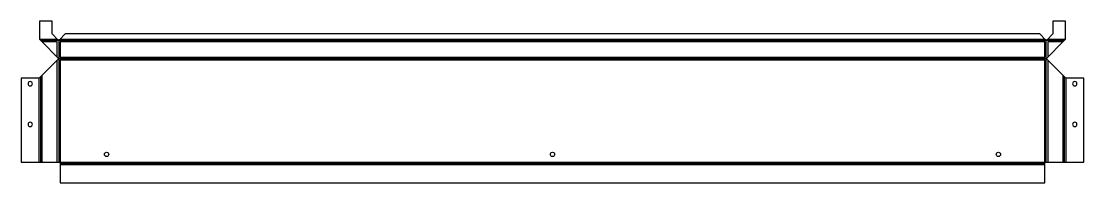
# Model space of a CAD drawing. Header units: millimetres. Extents: x -31 to 804, y 0 to 127.
import ezdxf

# ---------------------------------------------------------------- set-up
doc = ezdxf.new("R2010")
doc.units = ezdxf.units.MM

msp = doc.modelspace()

# ---------------------------------------------------------------- linework, layer by layer
at = {"layer": 'BEND'}
for p, q in [((-1.13, 111.65), (-15.19, 111.65)), ((-1.13, 112), (-1.13, 97.39)), ((774.13, 111.65), (-1.13, 111.65)), ((774.13, 97.39), (774.13, 112)), ((788.19, 111.65), (774.13, 111.65)), ((774.47, 97.39), (-1.47, 97.39)), ((-1.13, 97.39), (-1.13, 16.26)), ((774.13, 16.26), (774.13, 97.39)), ((-15.39, 83.19), (-15.39, 16.26)), ((788.39, 16.26), (788.39, 83.19)), ((0, 15.13), (773, 15.13))]:
    msp.add_line(p, q, dxfattribs=at)
at = {"layer": 'BEND_EXTENT'}
for p, q in [((-16.19, 112.79), (-2.33, 112.79)), ((-2.26, 110.52), (-14.19, 110.52)), ((-2.26, 98.59), (-2.26, 110.52)), ((0.07, 112.79), (772.93, 112.79)), ((787.19, 110.52), (775.26, 110.52)), ((775.26, 110.52), (775.26, 98.59)), ((775.33, 112.79), (789.19, 112.79)), ((-2.26, 16.26), (-2.26, 96.19)), ((775.26, 96.19), (775.26, 16.26)), ((-14.26, 84.19), (-14.26, 16.26)), ((787.26, 16.26), (787.26, 84.19)), ((-16.52, 16.26), (-16.52, 82.19)), ((789.52, 82.19), (789.52, 16.26)), ((773, 14), (0, 14))]:
    msp.add_line(p, q, dxfattribs=at)
for points in [[(773, 110.52), (0, 110.52), (0, 98.52), (773, 98.52)], [(773, 16.26), (773, 96.26), (0, 96.26), (0, 16.26)]]:
    msp.add_lwpolyline(points, close=True, dxfattribs=at)
at = {"layer": 'INTERIOR_PROFILES', "extrusion": (0, 0, -1)}
for centre in [(23.52, 77.76), (-796.52, 77.76), (23.52, 45.76), (-796.52, 45.76)]:
    msp.add_circle(centre, 1.7, dxfattribs=at)
at = {"layer": 'INTERIOR_PROFILES'}
for centre in [(36.5, 22.26), (386.5, 22.26), (736.5, 22.26)]:
    msp.add_circle(centre, 1.7, dxfattribs=at)
at = {"layer": 'OUTER_PROFILES'}
msp.add_lwpolyline([(0, 0), (773, 0), (773, 16.26), (803.52, 16.26), (803.52, 82.19), (789.52, 82.19), (787.26, 84.19), (774.77, 96.69, -0.414214), (774.77, 98.1), (787.19, 110.52), (789.19, 112.79), (789.19, 126.79), (779.33, 126.79), (779.33, 116.79), (774.84, 112.29, -0.414214), (773.42, 112.29), (768.93, 116.79), (4.07, 116.79), (-0.42, 112.29, -0.414214), (-1.84, 112.29), (-6.33, 116.79), (-6.33, 126.79), (-16.19, 126.79), (-16.19, 112.79), (-14.19, 110.52), (-1.77, 98.1, -0.414214), (-1.77, 96.69), (-14.26, 84.19), (-16.52, 82.19), (-30.52, 82.19), (-30.52, 16.26), (0, 16.26)], format="xyb", close=True, dxfattribs=at)

doc.saveas('drawing.dxf')
